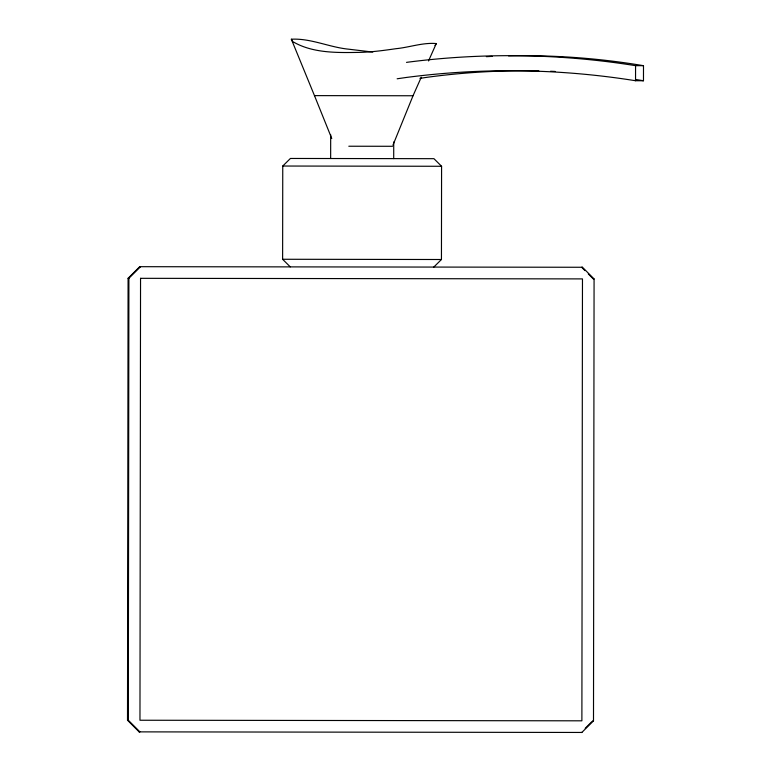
<?xml version="1.0" encoding="UTF-8"?>
<svg xmlns="http://www.w3.org/2000/svg" width="771" height="771" viewBox="0 0 771 771"><rect width="100%" height="100%" fill="white"/><g stroke="black" fill="none" stroke-linecap="round" stroke-linejoin="round"><path stroke-width="1.16" d="M139.724 266.689L582.462 267.267L594.075 278.919L593.497 720.837L581.854 732.45L139.117 731.872L127.504 720.23L128.082 278.302L139.724 266.689L140.544 266.689L128.892 278.302L128.082 278.302M139.117 731.872L139.927 731.872L128.314 720.23L128.892 278.302M508.523 55.859A835.966 775.867 -89.9 0 1 643.496 65.68L643.477 80.753L635.545 80.733L635.564 65.67A835.966 816.682 -89.9 0 0 406.5 62.364M290.262 266.872L282.62 259.268L282.755 166.035L290.416 158.46L433.938 158.681L441.581 166.276L441.446 259.509L433.784 267.084M330.653 158.527L330.682 134.752M393.711 158.614L393.73 141.98M392.94 145.189L413.025 95.758L421.255 77.264M428.522 60.957L436.28 43.562C422.845 42.376 409.411 47.397 396.034 48.689C383.833 50.443 371.535 52.139 359.18 52.389C336.917 52.756 312.39 53.276 292.623 41.528L291.351 39.215C310.723 38.126 329.39 47.32 348.656 49.19L372.788 52.062M436.28 43.562L434.998 45.528M585.199 728.306L591.858 721.666M419.935 78.363L425.852 77.466A835.966 775.867 -89.9 0 1 538.862 70.913M397.132 78.787L406.481 77.437A835.966 816.682 -89.9 0 1 635.545 80.733M582.462 267.267L581.652 267.267L584.967 270.602M594.075 278.919L593.265 278.919L588.283 273.927M127.504 720.23L128.314 720.23M592.687 720.837L593.497 720.837M581.045 732.45L581.854 732.45M635.564 65.67L643.496 65.68M291.351 39.215L314.472 95.623L413.025 95.758M348.81 146.23L392.497 146.288M282.755 166.035L441.581 166.276M282.62 259.268L441.446 259.509M314.472 95.623L331.761 138.51M486.347 56.668A835.966 775.867 -89.9 0 1 492.177 56.389M550.533 71.25A835.966 775.867 -89.9 0 1 555.197 71.443M635.391 79.432A835.966 775.867 -89.9 0 1 643.477 80.753M140.544 278.321L139.965 720.239L581.883 720.818L582.471 278.9L140.544 278.321"/></g></svg>
